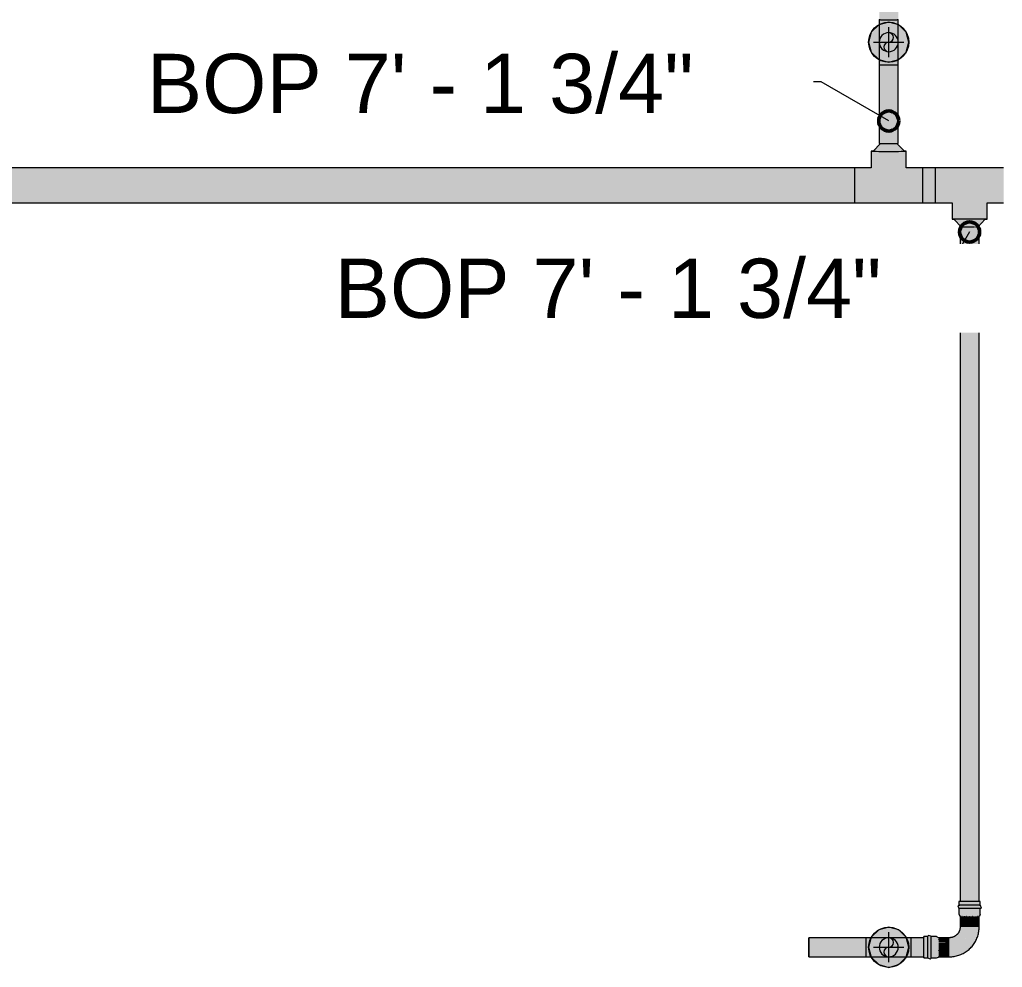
# Model space of a CAD drawing. Header units: inches. Extents: x -3385 to 41, y 7 to 1342.
# Drawn here: x -2606.5 to -2508.7, y 843.6 to 938 of the extents above; entities that cross this region are included whole.
import ezdxf

# ---------------------------------------------------------------- set-up
doc = ezdxf.new("R2010")
doc.units = ezdxf.units.IN
doc.header["$MEASUREMENT"] = 0
for name, color, linetype, lineweight in [('A-ANNO-NOTE', 131, 'Continuous', 9), ('G-ANNO-DIMS', 111, 'Continuous', 9), ('P-PIPE', 3, 'Continuous', 9), ('P-PIPE-CNTR', 3, 'Continuous', 9)]:
    doc.layers.add(name, color=color, linetype=linetype, lineweight=lineweight)
doc.styles.add('Arial', font='arial.ttf', dxfattribs={"height": 5.901198})

# ---------------------------------------------------------------- blocks, each defined once
blk = doc.blocks.new('Victaulic-VicPress316-Elbow 90-45deg Style P568_P571 - Standard-1107606-LOWER PARKING')
at = {"layer": 'P-PIPE'}
for points in [[(-2513.004, 849.448), (-2511.612, 849.453), (-2510.884, 849.45), (-2510.83, 849.486), (-2510.744, 849.59), (-2510.721, 849.613), (-2510.886, 849.777), (-2512.268, 849.782), (-2513.004, 849.777), (-2513.057, 849.742), (-2513.144, 849.638), (-2513.168, 849.613), (-2513.057, 849.501)], [(-2510.804, 849.695), (-2510.833, 849.739), (-2510.886, 849.777), (-2510.813, 849.705)], [(-2510.995, 848.674), (-2510.977, 848.711), (-2510.955, 848.722), (-2510.915, 848.77), (-2510.886, 848.892), (-2512.268, 848.896), (-2513.004, 848.892), (-2512.927, 848.713), (-2512.893, 848.677), (-2512.86, 848.709), (-2512.689, 848.677), (-2512.59, 848.701), (-2512.28, 848.685), (-2512.223, 848.678), (-2512.106, 848.691), (-2511.869, 848.697), (-2511.565, 848.691), (-2511.457, 848.706), (-2511.167, 848.676), (-2511.051, 848.702), (-2510.996, 848.675)], [(-2512.895, 847.618), (-2512.552, 847.621), (-2511.941, 847.622), (-2511.953, 848.701), (-2512.28, 848.685), (-2512.426, 848.707), (-2512.533, 848.7), (-2512.618, 848.699), (-2512.718, 848.676), (-2512.864, 848.708), (-2512.895, 848.674), (-2512.895, 847.619)], [(-2510.995, 847.618), (-2511.003, 848.68), (-2511.056, 848.703), (-2511.219, 848.683), (-2511.275, 848.697), (-2511.565, 848.691), (-2511.663, 848.678), (-2511.792, 848.692), (-2511.941, 848.702), (-2511.941, 847.622), (-2510.996, 847.618)], [(-2513.96, 844.653), (-2513.69, 844.707), (-2513.235, 844.772), (-2512.789, 844.901), (-2512.488, 845.082), (-2511.943, 845.468), (-2511.854, 845.535), (-2511.573, 845.956), (-2511.39, 846.2), (-2511.221, 846.483), (-2511.112, 846.895), (-2511.009, 847.619), (-2511.941, 847.622), (-2512.094, 846.851), (-2512.531, 846.197), (-2513.185, 845.76), (-2513.956, 845.607), (-2513.959, 844.668)], [(-2513.956, 845.607), (-2513.185, 845.76), (-2512.529, 846.201), (-2512.094, 846.851), (-2511.941, 847.622), (-2512.895, 847.618), (-2513.038, 847.086), (-2513.431, 846.695), (-2513.959, 846.539), (-2513.956, 845.757)], [(-2515.955, 844.379), (-2515.79, 844.544), (-2515.786, 845.936), (-2515.79, 846.662), (-2515.825, 846.718), (-2515.932, 846.804), (-2515.955, 846.826), (-2516.119, 846.662), (-2516.115, 845.28), (-2516.117, 844.54), (-2516.081, 844.491), (-2515.979, 844.404)], [(-2515.788, 844.544), (-2515.234, 844.544), (-2515.23, 845.934), (-2515.234, 846.662), (-2515.79, 846.662), (-2515.786, 845.278), (-2515.789, 844.544)], [(-2515.234, 844.544), (-2515.064, 844.613), (-2515.018, 844.654), (-2515.049, 844.688), (-2515.013, 844.857), (-2515.037, 844.958), (-2515.019, 845.268), (-2515.012, 845.325), (-2515.025, 845.442), (-2515.031, 845.679), (-2515.025, 845.982), (-2515.042, 846.091), (-2515.014, 846.38), (-2515.041, 846.497), (-2515.04, 846.565), (-2515.064, 846.593), (-2515.112, 846.633), (-2515.234, 846.662), (-2515.23, 845.28), (-2515.233, 844.569)], [(-2514.955, 844.653), (-2513.959, 844.665), (-2513.957, 844.995), (-2513.956, 845.607), (-2515.035, 845.595), (-2515.019, 845.268), (-2515.042, 845.122), (-2515.035, 845.063), (-2515.035, 844.93), (-2515.013, 844.83), (-2515.048, 844.684), (-2515.015, 844.653)], [(-2515.872, 844.462), (-2515.816, 844.505), (-2515.829, 844.505), (-2515.862, 844.472)], [(-2513.713, 844.702), (-2513.223, 844.774), (-2513.301, 844.762), (-2513.69, 844.707)]]:
    blk.add_hatch(color=256, dxfattribs=at).paths.add_polyline_path(points, flags=0)
h = blk.add_hatch(color=256, dxfattribs=at)
h.paths.add_polyline_path([(-2510.886, 849.777), (-2510.886, 850.153), (-2511.613, 850.157), (-2511.613, 849.782), (-2510.955, 849.778)], flags=0)
h.paths.add_polyline_path([(-2513.004, 849.777), (-2511.941, 849.782), (-2511.941, 850.157), (-2513.004, 850.153), (-2513.004, 849.779)], flags=0)
h.paths.add_polyline_path([(-2511.941, 849.782), (-2511.613, 849.782), (-2511.613, 850.157), (-2511.941, 850.157), (-2511.941, 849.988)], flags=0)
h = blk.add_hatch(color=256, dxfattribs=at)
h.paths.add_polyline_path([(-2511.941, 848.896), (-2510.886, 848.893), (-2510.886, 849.448), (-2511.941, 849.453)], flags=0)
h.paths.add_polyline_path([(-2513.004, 848.892), (-2511.941, 848.896), (-2511.941, 849.453), (-2513.004, 849.448), (-2513.004, 848.893)], flags=0)
h = blk.add_hatch(color=256, dxfattribs=at)
h.paths.add_polyline_path([(-2516.119, 844.544), (-2516.117, 845.28), (-2516.491, 845.28), (-2516.495, 844.544)], flags=0)
h.paths.add_polyline_path([(-2516.115, 845.28), (-2516.119, 846.662), (-2516.495, 846.662), (-2516.491, 845.28)], flags=0)
h = blk.add_hatch(color=256, dxfattribs=at)
h.paths.add_polyline_path([(-2513.957, 846.081), (-2513.96, 846.553), (-2515.022, 846.544), (-2515.042, 846.491), (-2515.02, 846.328), (-2515.034, 846.224), (-2515.042, 846.081), (-2513.957, 846.081)], flags=0)
h.paths.add_polyline_path([(-2515.036, 845.607), (-2513.956, 845.607), (-2513.957, 846.081), (-2515.042, 846.071), (-2515.025, 845.982), (-2515.013, 845.885), (-2515.026, 845.756), (-2515.035, 845.619)], flags=0)
for p, q in [((-2513.004, 850.153), (-2513.004, 849.777)), ((-2513.004, 849.448), (-2513.004, 848.892)), ((-2510.886, 849.777), (-2510.886, 850.153)), ((-2510.886, 848.892), (-2510.886, 849.448)), ((-2513.004, 848.892), (-2512.895, 848.674)), ((-2512.895, 848.74), (-2512.895, 847.618)), ((-2510.995, 847.618), (-2510.995, 848.724)), ((-2510.966, 848.699), (-2510.995, 848.674)), ((-2510.886, 848.892), (-2510.966, 848.699)), ((-2516.119, 846.662), (-2516.495, 846.662)), ((-2515.234, 846.662), (-2515.79, 846.662)), ((-2515.234, 846.662), (-2515.016, 846.553)), ((-2513.96, 846.553), (-2515.063, 846.553)), ((-2516.495, 844.544), (-2516.119, 844.544)), ((-2515.79, 844.544), (-2515.234, 844.544)), ((-2515.234, 844.544), (-2515.041, 844.623)), ((-2515.08, 844.653), (-2513.96, 844.653)), ((-2515.041, 844.623), (-2515.016, 844.653))]:
    blk.add_line(p, q, dxfattribs=at)
at = {"layer": 'P-PIPE', "flags": 128}
for points in [[(-2510.77, 849.496), (-2510.868, 849.776), (-2510.88, 849.777), (-2510.887, 849.778), (-2510.894, 849.778), (-2510.903, 849.778), (-2510.912, 849.778), (-2510.923, 849.779), (-2510.936, 849.779), (-2510.95, 849.779), (-2510.966, 849.779), (-2510.983, 849.779), (-2511.002, 849.779), (-2511.022, 849.78), (-2511.044, 849.78), (-2511.067, 849.78), (-2511.092, 849.78), (-2511.118, 849.78), (-2511.145, 849.78), (-2511.173, 849.78), (-2511.203, 849.781), (-2511.234, 849.781), (-2511.266, 849.781), (-2511.299, 849.781), (-2511.333, 849.781), (-2511.369, 849.781), (-2511.405, 849.781), (-2511.441, 849.781), (-2511.479, 849.781), (-2511.518, 849.781), (-2511.557, 849.781), (-2511.596, 849.782), (-2511.637, 849.782), (-2511.678, 849.782), (-2511.719, 849.782), (-2511.76, 849.782), (-2511.802, 849.782), (-2511.844, 849.782), (-2511.887, 849.782), (-2511.929, 849.782), (-2511.971, 849.782), (-2512.014, 849.782), (-2512.056, 849.782), (-2512.098, 849.782), (-2512.14, 849.782), (-2512.181, 849.782), (-2512.222, 849.782), (-2512.263, 849.782), (-2512.303, 849.782), (-2512.343, 849.781), (-2512.382, 849.781), (-2512.42, 849.781), (-2512.458, 849.781), (-2512.494, 849.781), (-2512.53, 849.781), (-2512.565, 849.781), (-2512.599, 849.781), (-2512.632, 849.781), (-2512.663, 849.781), (-2512.694, 849.78), (-2512.723, 849.78), (-2512.752, 849.78), (-2512.779, 849.78), (-2512.804, 849.78), (-2512.828, 849.78), (-2512.851, 849.78), (-2512.872, 849.779), (-2512.892, 849.779), (-2512.911, 849.779), (-2512.928, 849.779), (-2512.943, 849.779), (-2512.957, 849.779), (-2512.969, 849.778), (-2512.98, 849.778), (-2512.989, 849.778), (-2512.997, 849.778), (-2513.004, 849.778), (-2513.012, 849.777), (-2513.03, 849.775), (-2513.12, 849.729)], [(-2513.12, 849.729), (-2513.022, 849.449), (-2513.01, 849.448), (-2513.003, 849.448), (-2512.995, 849.448), (-2512.987, 849.448), (-2512.977, 849.447), (-2512.966, 849.447)], [(-2510.921, 849.447), (-2510.91, 849.447), (-2510.9, 849.448), (-2510.892, 849.448), (-2510.885, 849.448), (-2510.878, 849.448), (-2510.86, 849.45), (-2510.77, 849.496)], [(-2512.895, 847.618), (-2512.896, 847.576), (-2512.898, 847.533), (-2512.902, 847.491), (-2512.908, 847.448), (-2512.916, 847.406), (-2512.925, 847.365), (-2512.936, 847.324), (-2512.949, 847.283), (-2512.963, 847.243), (-2512.979, 847.203), (-2512.996, 847.164), (-2513.015, 847.126), (-2513.036, 847.089), (-2513.058, 847.052), (-2513.081, 847.017), (-2513.106, 846.982), (-2513.132, 846.948), (-2513.159, 846.916), (-2513.188, 846.884), (-2513.208, 846.864)], [(-2511.866, 845.519), (-2511.784, 845.604), (-2511.705, 845.693), (-2511.63, 845.784), (-2511.558, 845.879), (-2511.491, 845.976), (-2511.427, 846.077), (-2511.367, 846.179), (-2511.312, 846.284), (-2511.261, 846.391), (-2511.214, 846.5), (-2511.171, 846.61), (-2511.133, 846.723), (-2511.1, 846.837), (-2511.071, 846.952), (-2511.046, 847.068), (-2511.027, 847.185), (-2511.012, 847.302), (-2511.001, 847.42), (-2510.996, 847.539), (-2510.995, 847.618)], [(-2516.12, 846.627), (-2516.12, 846.638), (-2516.12, 846.647), (-2516.12, 846.655), (-2516.12, 846.662), (-2516.119, 846.67), (-2516.117, 846.688), (-2516.071, 846.778)], [(-2515.839, 844.427), (-2515.791, 844.529), (-2515.79, 844.54), (-2515.79, 844.547), (-2515.79, 844.554), (-2515.789, 844.563), (-2515.789, 844.573), (-2515.789, 844.584), (-2515.789, 844.597), (-2515.789, 844.612), (-2515.789, 844.628), (-2515.788, 844.645), (-2515.788, 844.664), (-2515.788, 844.685), (-2515.788, 844.707), (-2515.788, 844.73), (-2515.788, 844.755), (-2515.787, 844.781), (-2515.787, 844.809), (-2515.787, 844.838), (-2515.787, 844.868), (-2515.787, 844.899), (-2515.787, 844.931), (-2515.787, 844.964), (-2515.787, 844.999), (-2515.787, 845.034), (-2515.786, 845.07), (-2515.786, 845.107), (-2515.786, 845.145), (-2515.786, 845.184), (-2515.786, 845.223), (-2515.786, 845.263), (-2515.786, 845.303), (-2515.786, 845.344), (-2515.786, 845.385), (-2515.786, 845.427), (-2515.786, 845.469), (-2515.786, 845.511), (-2515.786, 845.554), (-2515.786, 845.596), (-2515.786, 845.638), (-2515.786, 845.681), (-2515.786, 845.723), (-2515.786, 845.765), (-2515.786, 845.807), (-2515.786, 845.848), (-2515.786, 845.889), (-2515.786, 845.93), (-2515.786, 845.97), (-2515.786, 846.009), (-2515.786, 846.048), (-2515.786, 846.086), (-2515.786, 846.123), (-2515.786, 846.16), (-2515.787, 846.196), (-2515.787, 846.23), (-2515.787, 846.264), (-2515.787, 846.296), (-2515.787, 846.328), (-2515.787, 846.358), (-2515.787, 846.388), (-2515.787, 846.415), (-2515.788, 846.442), (-2515.788, 846.467), (-2515.788, 846.491), (-2515.788, 846.514), (-2515.788, 846.535), (-2515.788, 846.554), (-2515.788, 846.573), (-2515.789, 846.589), (-2515.789, 846.604), (-2515.789, 846.618), (-2515.789, 846.63), (-2515.789, 846.64), (-2515.79, 846.649), (-2515.79, 846.657), (-2515.79, 846.664), (-2515.79, 846.672), (-2515.795, 846.7), (-2516.071, 846.778)], [(-2513.208, 846.864), (-2513.239, 846.834), (-2513.27, 846.806), (-2513.304, 846.779), (-2513.338, 846.754), (-2513.373, 846.729), (-2513.409, 846.707), (-2513.446, 846.685), (-2513.483, 846.666), (-2513.522, 846.647), (-2513.561, 846.631), (-2513.601, 846.615), (-2513.641, 846.602), (-2513.682, 846.59), (-2513.723, 846.58), (-2513.765, 846.571), (-2513.807, 846.564), (-2513.849, 846.559), (-2513.892, 846.555), (-2513.934, 846.553), (-2513.96, 846.553)], [(-2513.96, 844.653), (-2513.841, 844.655), (-2513.723, 844.662), (-2513.605, 844.674), (-2513.488, 844.691), (-2513.371, 844.712), (-2513.255, 844.738), (-2513.141, 844.768), (-2513.027, 844.803), (-2512.915, 844.843), (-2512.805, 844.887), (-2512.697, 844.935), (-2512.591, 844.988), (-2512.487, 845.045), (-2512.385, 845.106), (-2512.286, 845.171), (-2512.189, 845.24), (-2512.095, 845.312), (-2512.005, 845.389), (-2511.917, 845.469), (-2511.866, 845.519)], [(-2515.839, 844.427), (-2516.118, 844.526), (-2516.119, 844.538), (-2516.12, 844.545), (-2516.12, 844.552), (-2516.12, 844.561), (-2516.12, 844.57), (-2516.12, 844.582)]]:
    blk.add_lwpolyline(points, dxfattribs=at)
at = {"layer": 'P-PIPE'}
for centre, major_axis, ratio, start_param, end_param in [((-2511.945, 850.153), (1.059, 0), 0.004167, 0, 3.137415), ((-2511.945, 849.777), (1.059, 0), 0.004167, 0, 3.137415), ((-2511.945, 849.448), (1.059, 0), 0.004167, 0, 3.137415), ((-2511.945, 848.674), (0.95, 0), 0.004167, 2.482247, 2.509096), ((-2511.945, 848.674), (0.95, 0), 0.004167, 1.880778, 1.901511), ((-2511.945, 848.674), (0.95, 0), 0.004167, 1.231726, 1.252459), ((-2511.945, 848.674), (0.95, 0), 0.004167, 0.624141, 0.65099), ((-2516.495, 845.603), (0, 1.059), 0.004178, 0.004167, 0.338476), ((-2516.495, 845.603), (0, 1.059), 0.004178, 3.145759, 6.283185), ((-2516.119, 845.603), (0, 1.059), 0.004178, 3.145759, 6.283185), ((-2515.79, 845.603), (0, 1.059), 0.004178, 3.145759, 6.283185), ((-2515.016, 845.603), (0, 0.95), 0.004178, 5.632184, 5.659033), ((-2515.016, 845.603), (0, 0.95), 0.004178, 5.030715, 5.051448), ((-2516.495, 845.603), (0, 1.059), 0.004178, 2.800859, 2.899607), ((-2515.016, 845.603), (0, 0.95), 0.004178, 3.774078, 3.800927), ((-2515.016, 845.603), (0, 0.95), 0.004178, 4.381663, 4.402396)]:
    blk.add_ellipse(centre, major_axis=major_axis, ratio=ratio, start_param=start_param, end_param=end_param, dxfattribs=at)

msp = doc.modelspace()

# ---------------------------------------------------------------- hatches: boundary and pattern name
at = {"layer": 'A-ANNO-NOTE'}
h = msp.add_hatch(color=256, dxfattribs=at)
edge = h.paths.add_edge_path(flags=0)
edge.add_arc((-2520, 935.743), 2, 0, 360)
for points in [[(-2520, 933.743), (-2519, 934.011), (-2518.268, 934.743), (-2518, 935.743), (-2518.268, 936.743), (-2519, 937.475), (-2520, 937.743), (-2521, 937.475), (-2521.732, 936.743), (-2522, 935.743), (-2521.732, 934.743), (-2521, 934.011), (-2520.404, 933.851)], [(-2520, 843.603), (-2519, 843.871), (-2518.268, 844.603), (-2518, 845.603), (-2518.268, 846.603), (-2519, 847.335), (-2520, 847.603), (-2521, 847.335), (-2521.732, 846.603), (-2522, 845.603), (-2521.732, 844.603), (-2521, 843.871)]]:
    msp.add_hatch(color=256, dxfattribs=at).paths.add_polyline_path(points, flags=0)
h = msp.add_hatch(color=256, dxfattribs=at)
edge = h.paths.add_edge_path(flags=0)
edge.add_arc((-2520, 845.603), 2, 0, 360)
at = {"layer": 'P-PIPE'}
h = msp.add_hatch(color=256, dxfattribs=at)
h.paths.add_polyline_path([(-2520.672, 937.984), (-2520.672, 937.985), (-2520.672, 947.597)], flags=0)
h.paths.add_polyline_path([(-2520, 937.983), (-2520, 1069.495), (-2520.95, 1069.498), (-2520.95, 937.987), (-2520.473, 937.983), (-2520.246, 937.983)], flags=0)
for points in [[(-2520, 937.983), (-2519.05, 937.987), (-2519.05, 1069.499), (-2519.525, 1069.495), (-2520, 1069.495), (-2520, 947.597)], [(-2520, 934.793), (-2519.754, 934.825), (-2519.525, 934.92), (-2519.328, 935.071), (-2519.177, 935.268), (-2519.082, 935.497), (-2519.05, 935.743), (-2519.082, 935.989), (-2519.177, 936.218), (-2519.328, 936.415), (-2519.525, 936.566), (-2519.754, 936.66), (-2520, 936.693), (-2520.246, 936.66), (-2520.475, 936.566), (-2520.672, 936.415), (-2520.823, 936.218), (-2520.918, 935.989), (-2520.95, 935.743), (-2520.918, 935.497), (-2520.823, 935.268), (-2520.672, 935.071), (-2520.475, 934.92), (-2520.246, 934.825)], [(-2520, 925.655), (-2520, 933.495), (-2520.95, 933.498), (-2520.95, 925.659), (-2520.475, 925.656), (-2520.246, 925.656)], [(-2519.997, 924.872), (-2518.439, 924.88), (-2519.188, 925.657), (-2520.823, 925.649), (-2521.563, 924.878), (-2520.246, 924.872), (-2519.998, 924.872)], [(-2519.996, 921.485), (-2518.25, 923.242), (-2518.25, 924.878), (-2518.868, 924.873), (-2521.7, 924.877), (-2521.75, 924.878), (-2521.75, 923.242), (-2520.449, 921.938), (-2520.291, 921.779)], [(-2523.386, 919.742), (-2516.614, 919.743), (-2516.611, 920.611), (-2516.614, 923.242), (-2518.25, 923.242), (-2518.76, 922.725), (-2519.996, 921.485), (-2521.751, 923.242), (-2523.386, 923.242), (-2523.382, 922.153), (-2523.385, 919.772)], [(-2516.611, 921.492), (-2515.328, 921.492), (-2515.332, 923.242), (-2516.614, 923.242), (-2516.611, 922.07), (-2516.611, 921.493)], [(-2510.194, 919.742), (-2508.56, 919.742), (-2508.557, 920.832), (-2508.56, 923.242), (-2515.332, 923.242), (-2515.329, 922.374), (-2515.332, 919.742), (-2513.696, 919.742), (-2512.395, 921.046), (-2511.942, 921.5), (-2510.196, 919.742)], [(-2594.122, 919.742), (-2523.386, 919.742), (-2523.383, 920.617), (-2523.382, 921.492), (-2628.611, 921.492), (-2628.613, 919.742), (-2628.297, 919.742)], [(-2515.649, 919.742), (-2515.332, 919.743), (-2515.328, 920.832), (-2515.328, 921.492), (-2516.611, 921.492), (-2516.612, 919.742)], [(-2510.196, 918.107), (-2510.196, 919.742), (-2510.706, 920.26), (-2511.942, 921.5), (-2513.696, 919.742), (-2513.696, 918.107), (-2513.181, 918.112), (-2510.244, 918.108)], [(-2513.506, 918.104), (-2513.509, 918.107), (-2512.232, 918.113), (-2513.509, 918.104)], [(-2512.76, 917.327), (-2511.122, 917.337), (-2510.384, 918.107), (-2511.699, 918.113), (-2513.509, 918.107), (-2512.761, 917.328)], [(-2512.895, 850.154), (-2511.945, 850.157), (-2511.946, 917.329), (-2512.896, 917.325), (-2512.895, 850.155)], [(-2510.995, 850.154), (-2511, 917.326), (-2511.471, 917.329), (-2511.946, 917.329), (-2511.94, 850.157), (-2511.023, 850.155)], [(-2522.24, 845.603), (-2522.244, 846.553), (-2527.946, 846.553), (-2527.943, 846.078), (-2527.942, 845.603), (-2524.223, 845.603)], [(-2520, 844.653), (-2519.754, 844.685), (-2519.525, 844.78), (-2519.328, 844.931), (-2519.177, 845.128), (-2519.082, 845.357), (-2519.05, 845.603), (-2519.082, 845.849), (-2519.177, 846.078), (-2519.328, 846.275), (-2519.525, 846.426), (-2519.754, 846.521), (-2520, 846.553), (-2520.246, 846.521), (-2520.475, 846.426), (-2520.672, 846.275), (-2520.823, 846.078), (-2520.918, 845.849), (-2520.95, 845.603), (-2520.918, 845.357), (-2520.823, 845.128), (-2520.672, 844.931), (-2520.475, 844.78), (-2520.246, 844.685)], [(-2517.752, 845.603), (-2516.491, 845.607), (-2516.493, 846.553), (-2517.756, 846.553), (-2517.752, 846.078), (-2517.752, 845.607)], [(-2524.223, 844.653), (-2522.244, 844.653), (-2522.241, 845.13), (-2522.24, 845.603), (-2527.942, 845.603), (-2527.946, 844.653)], [(-2517.755, 844.653), (-2516.493, 844.653), (-2516.491, 845.603), (-2517.752, 845.603), (-2517.756, 844.653)]]:
    msp.add_hatch(color=256, dxfattribs=at).paths.add_polyline_path(points, flags=0)
h = msp.add_hatch(color=256, dxfattribs=at)
h.paths.add_polyline_path([(-2520.951, 935.743), (-2520.918, 935.991), (-2520.788, 936.275), (-2520.655, 936.432), (-2520.442, 936.58), (-2520.244, 936.661), (-2520, 936.694), (-2520, 937.983), (-2520.951, 937.987), (-2520.951, 935.909)], flags=0)
h.paths.add_polyline_path([(-2520, 933.495), (-2520.006, 934.793), (-2520.253, 934.826), (-2520.477, 934.921), (-2520.674, 935.073), (-2520.841, 935.309), (-2520.879, 935.381), (-2520.933, 935.56), (-2520.951, 935.743), (-2520.951, 933.499), (-2520.475, 933.495), (-2520.246, 933.495)], flags=0)
h = msp.add_hatch(color=256, dxfattribs=at)
h.paths.add_polyline_path([(-2519.049, 935.743), (-2519.049, 937.987), (-2519.525, 937.983), (-2520, 937.983), (-2519.994, 936.693), (-2519.746, 936.659), (-2519.523, 936.565), (-2519.326, 936.414), (-2519.159, 936.176), (-2519.121, 936.104), (-2519.067, 935.925), (-2519.05, 935.751)], flags=0)
h.paths.add_polyline_path([(-2520, 933.495), (-2519.049, 933.499), (-2519.05, 935.735), (-2519.082, 935.495), (-2519.213, 935.21), (-2519.346, 935.053), (-2519.539, 934.913), (-2519.754, 934.824), (-2520, 934.792), (-2520, 933.851)], flags=0)
h = msp.add_hatch(color=256, dxfattribs=at)
h.paths.add_polyline_path([(-2520, 934.792), (-2519.751, 934.826), (-2519.523, 934.921), (-2519.326, 935.073), (-2519.175, 935.27), (-2519.081, 935.499), (-2519.05, 935.749), (-2519.082, 935.991), (-2519.178, 936.221), (-2519.329, 936.416), (-2519.527, 936.567), (-2519.756, 936.661), (-2520.006, 936.693), (-2520.248, 936.66), (-2520.478, 936.564), (-2520.674, 936.414), (-2520.825, 936.215), (-2520.919, 935.986), (-2520.95, 935.737), (-2520.917, 935.494), (-2520.822, 935.265), (-2520.67, 935.069), (-2520.473, 934.918), (-2520.243, 934.824), (-2520.006, 934.793)], flags=0)
h.paths.add_polyline_path([(-2520, 934.793), (-2520.251, 934.827), (-2520.475, 934.92), (-2520.675, 935.076), (-2520.823, 935.268), (-2520.918, 935.503), (-2520.95, 935.743), (-2520.917, 935.991), (-2520.819, 936.222), (-2520.672, 936.415), (-2520.47, 936.568), (-2520.246, 936.66), (-2519.994, 936.692), (-2519.754, 936.66), (-2519.525, 936.566), (-2519.328, 936.415), (-2519.175, 936.212), (-2519.082, 935.989), (-2519.051, 935.737), (-2519.082, 935.497), (-2519.177, 935.268), (-2519.33, 935.069), (-2519.53, 934.918), (-2519.754, 934.825), (-2519.997, 934.793)], flags=0)
h = msp.add_hatch(color=256, dxfattribs=at)
h.paths.add_polyline_path([(-2519.525, 925.656), (-2519.05, 925.659), (-2519.05, 933.499), (-2519.525, 933.495)], flags=0)
h.paths.add_polyline_path([(-2520, 925.655), (-2519.525, 925.656), (-2519.525, 933.495), (-2520, 933.495)], flags=0)
h = msp.add_hatch(color=256, dxfattribs=at)
h.paths.add_polyline_path([(-2628.611, 922.367), (-2628.611, 922.367), (-2611.597, 922.299)], flags=0)
h.paths.add_polyline_path([(-2594.122, 921.492), (-2523.382, 921.492), (-2523.386, 923.242), (-2628.614, 923.242), (-2628.611, 922.367), (-2628.611, 921.492), (-2611.597, 921.492)], flags=0)
h = msp.add_hatch(color=256, dxfattribs=at)
h.paths.add_polyline_path([(-2520, 846.554), (-2522.244, 846.554), (-2522.241, 846.078), (-2522.24, 845.603), (-2520.95, 845.609), (-2520.916, 845.857), (-2520.822, 846.08), (-2520.672, 846.276), (-2520.434, 846.444), (-2520.361, 846.482), (-2520.182, 846.536), (-2520.003, 846.553)], flags=0)
h.paths.add_polyline_path([(-2517.752, 845.603), (-2517.756, 846.554), (-2519.855, 846.54), (-2519.752, 846.521), (-2519.467, 846.39), (-2519.31, 846.257), (-2519.171, 846.064), (-2519.082, 845.849), (-2519.049, 845.603)], flags=0)
h = msp.add_hatch(color=256, dxfattribs=at)
h.paths.add_polyline_path([(-2520, 844.652), (-2519.751, 844.686), (-2519.523, 844.781), (-2519.326, 844.933), (-2519.175, 845.13), (-2519.081, 845.359), (-2519.05, 845.609), (-2519.082, 845.851), (-2519.178, 846.081), (-2519.329, 846.276), (-2519.527, 846.427), (-2519.756, 846.522), (-2520.006, 846.553), (-2520.248, 846.521), (-2520.478, 846.424), (-2520.674, 846.274), (-2520.825, 846.076), (-2520.919, 845.846), (-2520.95, 845.597), (-2520.917, 845.354), (-2520.822, 845.125), (-2520.67, 844.929), (-2520.473, 844.778), (-2520.243, 844.684), (-2520.002, 844.652)], flags=0)
h.paths.add_polyline_path([(-2520, 844.653), (-2520.251, 844.687), (-2520.475, 844.78), (-2520.675, 844.936), (-2520.823, 845.128), (-2520.918, 845.363), (-2520.95, 845.603), (-2520.917, 845.85), (-2520.821, 846.08), (-2520.667, 846.278), (-2520.475, 846.426), (-2520.246, 846.521), (-2519.994, 846.552), (-2519.754, 846.521), (-2519.525, 846.426), (-2519.325, 846.27), (-2519.177, 846.078), (-2519.082, 845.843), (-2519.05, 845.603), (-2519.085, 845.352), (-2519.177, 845.128), (-2519.333, 844.928), (-2519.525, 844.78), (-2519.76, 844.685), (-2519.855, 844.672)], flags=0)
h = msp.add_hatch(color=256, dxfattribs=at)
h.paths.add_polyline_path([(-2522.244, 844.652), (-2520.008, 844.653), (-2520.246, 844.685), (-2520.533, 844.815), (-2520.69, 844.948), (-2520.837, 845.161), (-2520.918, 845.357), (-2520.951, 845.603), (-2522.24, 845.603), (-2522.243, 844.684)], flags=0)
h.paths.add_polyline_path([(-2519.994, 844.652), (-2517.756, 844.652), (-2517.752, 845.128), (-2517.752, 845.603), (-2519.05, 845.597), (-2519.084, 845.349), (-2519.177, 845.127), (-2519.328, 844.93), (-2519.566, 844.762), (-2519.638, 844.724), (-2519.855, 844.666), (-2520, 844.652)], flags=0)

# ---------------------------------------------------------------- linework, layer by layer
at = {"layer": 'A-ANNO-NOTE'}
for p, q in [((-2521, 937.475), (-2521.732, 936.743)), ((-2520, 937.743), (-2521, 937.475)), ((-2519, 937.475), (-2520, 937.743)), ((-2518.268, 936.743), (-2519, 937.475)), ((-2521.732, 936.743), (-2522, 935.743)), ((-2518, 935.743), (-2518.268, 936.743)), ((-2522, 935.743), (-2521.732, 934.743)), ((-2518.268, 934.743), (-2518, 935.743)), ((-2521.732, 934.743), (-2521, 934.011)), ((-2519, 934.011), (-2518.268, 934.743)), ((-2521, 934.011), (-2520.404, 933.851)), ((-2520.404, 933.851), (-2520, 933.743)), ((-2520, 933.743), (-2519, 934.011)), ((-2521, 847.335), (-2521.732, 846.603)), ((-2520, 847.603), (-2521, 847.335)), ((-2519, 847.335), (-2520, 847.603)), ((-2518.268, 846.603), (-2519, 847.335)), ((-2521.732, 846.603), (-2522, 845.603)), ((-2518, 845.603), (-2518.268, 846.603)), ((-2522, 845.603), (-2521.732, 844.603)), ((-2518.268, 844.603), (-2518, 845.603)), ((-2521.732, 844.603), (-2521, 843.871)), ((-2519, 843.871), (-2518.268, 844.603)), ((-2521, 843.871), (-2520, 843.603)), ((-2520, 843.603), (-2519, 843.871))]:
    msp.add_line(p, q, dxfattribs=at)
for centre in [(-2520, 935.743), (-2520, 845.603)]:
    msp.add_circle(centre, 2, dxfattribs=at)
at = {"layer": 'G-ANNO-DIMS'}
for p, q in [((-2526.733, 931.78), (-2538.304, 931.78)), ((-2520, 927.893), (-2526.733, 931.78)), ((-2511.946, 916.84), (-2515.099, 911.379)), ((-2515.099, 911.379), (-2519.602, 911.379))]:
    msp.add_line(p, q, dxfattribs=at)
at = {"layer": 'G-ANNO-DIMS', "lineweight": 50}
for centre in [(-2520, 927.893), (-2511.946, 916.84)]:
    msp.add_circle(centre, 1, dxfattribs=at)
at = {"layer": 'P-PIPE'}
for p, q in [((-2520.951, 937.987), (-2520.951, 933.499)), ((-2519.049, 933.499), (-2519.049, 937.987)), ((-2520.95, 933.499), (-2520.95, 925.659)), ((-2519.05, 925.659), (-2519.05, 933.499)), ((-2520.812, 925.659), (-2521.563, 924.878)), ((-2519.188, 925.659), (-2518.438, 924.878)), ((-2521.75, 924.878), (-2521.75, 923.242)), ((-2518.25, 923.242), (-2518.25, 924.878)), ((-2523.386, 923.242), (-2628.614, 923.242)), ((-2521.75, 923.242), (-2523.386, 923.242)), ((-2516.614, 923.242), (-2518.25, 923.242)), ((-2515.332, 923.242), (-2516.614, 923.242)), ((-2508.56, 923.242), (-2515.332, 923.242)), ((-2628.614, 919.742), (-2523.386, 919.742)), ((-2523.386, 919.742), (-2516.614, 919.742)), ((-2516.614, 919.742), (-2515.332, 919.742)), ((-2515.332, 919.742), (-2513.696, 919.742)), ((-2513.696, 919.742), (-2513.696, 918.107)), ((-2510.196, 919.742), (-2508.56, 919.742)), ((-2510.196, 918.107), (-2510.196, 919.742)), ((-2512.759, 917.325), (-2513.509, 918.107)), ((-2510.384, 918.107), (-2511.134, 917.325)), ((-2512.896, 917.325), (-2512.895, 850.154)), ((-2510.995, 850.154), (-2510.996, 917.325)), ((-2522.244, 846.553), (-2527.946, 846.553)), ((-2517.756, 846.554), (-2522.244, 846.554)), ((-2516.493, 846.553), (-2517.756, 846.553)), ((-2527.946, 844.653), (-2522.244, 844.653)), ((-2522.244, 844.652), (-2517.756, 844.652)), ((-2517.756, 844.653), (-2516.493, 844.653))]:
    msp.add_line(p, q, dxfattribs=at)
for centre, radius, start, end in [((-2520, 935.743), 0.95, 0, 180), ((-2520, 936.218), 0.475, 270, 90), ((-2520, 935.743), 0.95, 180, 0), ((-2520, 935.268), 0.475, 90, 270), ((-2520, 845.603), 0.95, 0, 180), ((-2520, 846.078), 0.475, 270, 90), ((-2520, 845.603), 0.95, 180, 0), ((-2520, 845.128), 0.475, 90, 270)]:
    msp.add_arc(centre, radius, start, end, dxfattribs=at)
for centre, major_axis, ratio, start_param, end_param in [((-2520, 937.987), (0.951, 0), 0.004156, 3.141593, 3.403392), ((-2520, 937.987), (0.951, 0), 0.004156, 3.405488, 3.665191), ((-2520, 937.987), (0.951, 0), 0.004156, 3.666373, 3.926991), ((-2520, 937.987), (0.95, 0), 0.004156, 3.665191, 3.926025), ((-2520, 937.987), (0.951, 0), 0.004156, 3.927731, 4.18879), ((-2520, 937.987), (0.95, 0), 0.004156, 3.926991, 4.188266), ((-2520, 937.987), (0.951, 0), 0.004156, 4.18924, 4.45059), ((-2520, 937.987), (0.95, 0), 0.004156, 4.18879, 4.450357), ((-2520, 937.987), (0.951, 0), 0.004156, 4.450806, 4.712389), ((-2520, 937.987), (0.95, 0), 0.004156, 4.45059, 4.712389), ((-2520, 937.987), (0.951, 0), 0.004156, 4.712389, 4.973972), ((-2520, 937.987), (0.95, 0), 0.004156, 4.712389, 4.974188), ((-2520, 937.987), (0.951, 0), 0.004156, 4.974188, 5.235538), ((-2520, 937.987), (0.95, 0), 0.004156, 4.974421, 5.235988), ((-2520, 937.987), (0.951, 0), 0.004156, 5.235988, 5.497047), ((-2520, 937.987), (0.95, 0), 0.004156, 5.236512, 5.497787), ((-2520, 937.987), (0.951, 0), 0.004156, 5.497787, 5.758405), ((-2520, 937.987), (0.95, 0), 0.004156, 5.498753, 5.759587), ((-2520, 937.987), (0.951, 0), 0.004156, 5.759587, 6.01929), ((-2520, 937.987), (0.951, 0), 0.004156, 6.021386, 6.283185), ((-2520, 933.499), (0.951, 0), 0.004156, 3.141593, 4.712389), ((-2520, 933.499), (0.95, 0), 0.004156, 3.665191, 3.926025), ((-2520, 933.499), (0.95, 0), 0.004156, 3.926991, 4.188266), ((-2520, 933.499), (0.95, 0), 0.004156, 4.18879, 4.450357), ((-2520, 933.499), (0.95, 0), 0.004156, 4.45059, 4.712389), ((-2520, 933.499), (0.951, 0), 0.004156, 4.712389, 6.283185), ((-2520, 933.499), (0.95, 0), 0.004156, 4.712389, 4.974188), ((-2520, 933.499), (0.95, 0), 0.004156, 4.974421, 5.235988), ((-2520, 933.499), (0.95, 0), 0.004156, 5.236512, 5.497787), ((-2520, 933.499), (0.95, 0), 0.004156, 5.498753, 5.759587), ((-2520, 925.659), (0.95, 0), 0.004156, 3.141593, 4.712389), ((-2520, 925.659), (0.95, 0), 0.004156, 4.712389, 6.283185), ((-2520, 924.878), (1.75, 0), 0.004156, 2.683362, 3.141593), ((-2520, 924.878), (1.75, 0), 0.004156, 3.143676, 6.283185), ((-2520, 924.878), (1.75, 0), 0.004156, 0.002083, 0.457552), ((-2523.386, 921.492), (0, 1.75), 0.002083, 6.150195, 6.279029), ((-2523.386, 921.492), (0, 1.75), 0.002083, 6.021386, 6.150219), ((-2523.386, 921.492), (0, 1.75), 0.002083, 5.888396, 6.017229), ((-2523.386, 921.492), (0, 1.75), 0.002083, 5.759587, 5.88842), ((-2523.386, 921.492), (0, 1.75), 0.002083, 5.497787, 5.756151), ((-2523.386, 921.492), (0, 1.75), 0.002083, 5.498456, 5.75543), ((-2523.386, 921.492), (0, 1.75), 0.002083, 5.236372, 5.493631), ((-2523.386, 921.492), (0, 1.75), 0.002083, 5.235988, 5.494064), ((-2516.614, 921.492), (0, 1.75), 0.002083, 6.150195, 6.279029), ((-2516.614, 921.492), (0, 1.75), 0.002083, 6.021386, 6.150219), ((-2516.614, 921.492), (0, 1.75), 0.002083, 5.888396, 6.017229), ((-2516.614, 921.492), (0, 1.75), 0.002083, 5.759587, 5.88842), ((-2516.614, 921.492), (0, 1.75), 0.002083, 5.497787, 5.756151), ((-2516.614, 921.492), (0, 1.75), 0.002083, 5.498456, 5.75543), ((-2516.614, 921.492), (0, 1.75), 0.002083, 5.236372, 5.493631), ((-2516.614, 921.492), (0, 1.75), 0.002083, 5.235988, 5.494064), ((-2515.332, 921.492), (0, 1.75), 0.002083, 6.154357, 6.283185), ((-2515.332, 921.492), (0, 1.75), 0.002083, 6.025553, 6.283185), ((-2515.332, 921.492), (0, 1.75), 0.002083, 5.892558, 6.021386), ((-2515.332, 921.492), (0, 1.75), 0.002083, 5.763753, 5.892581), ((-2515.332, 921.492), (0, 1.75), 0.002083, 5.501954, 5.760315), ((-2515.332, 921.492), (0, 1.75), 0.002083, 5.502631, 5.759587), ((-2515.332, 921.492), (0, 1.75), 0.002083, 5.240544, 5.497787), ((-2515.332, 921.492), (0, 1.75), 0.002083, 5.240154, 5.498225), ((-2523.386, 921.492), (0, 1.75), 0.002083, 4.974385, 5.231831), ((-2523.386, 921.492), (0, 1.75), 0.002083, 4.974188, 5.232076), ((-2523.386, 921.492), (0, 1.75), 0.002083, 4.712435, 4.970032), ((-2523.386, 921.492), (0, 1.75), 0.002083, 4.712389, 4.970125), ((-2516.614, 921.492), (0, 1.75), 0.002083, 4.974385, 5.231831), ((-2516.614, 921.492), (0, 1.75), 0.002083, 4.974188, 5.232076), ((-2516.614, 921.492), (0, 1.75), 0.002083, 4.712435, 4.970032), ((-2516.614, 921.492), (0, 1.75), 0.002083, 4.712389, 4.970125), ((-2515.332, 921.492), (0, 1.75), 0.002083, 4.978355, 5.236235), ((-2515.332, 921.492), (0, 1.75), 0.002083, 4.978555, 5.235988), ((-2515.332, 921.492), (0, 1.75), 0.002083, 4.716604, 4.974188), ((-2515.332, 921.492), (0, 1.75), 0.002083, 4.716556, 4.974284), ((-2523.386, 921.492), (0, 1.75), 0.002083, 4.188543, 4.446433), ((-2523.386, 921.492), (0, 1.75), 0.002083, 4.18879, 4.446234), ((-2523.386, 921.492), (0, 1.75), 0.002083, 4.450494, 4.708232), ((-2523.386, 921.492), (0, 1.75), 0.002083, 4.45059, 4.708185), ((-2516.614, 921.492), (0, 1.75), 0.002083, 4.450494, 4.708232), ((-2516.614, 921.492), (0, 1.75), 0.002083, 4.45059, 4.708185), ((-2516.614, 921.492), (0, 1.75), 0.002083, 4.188543, 4.446433), ((-2516.614, 921.492), (0, 1.75), 0.002083, 4.18879, 4.446234), ((-2515.332, 921.492), (0, 1.75), 0.002083, 4.192712, 4.45059), ((-2515.332, 921.492), (0, 1.75), 0.002083, 4.192957, 4.450393), ((-2515.332, 921.492), (0, 1.75), 0.002083, 4.454663, 4.712389), ((-2515.332, 921.492), (0, 1.75), 0.002083, 4.454756, 4.712343), ((-2523.386, 921.492), (0, 1.75), 0.002083, 3.141593, 3.399236), ((-2523.386, 921.492), (0, 1.75), 0.002083, 3.141593, 3.270426), ((-2523.386, 921.492), (0, 1.75), 0.002083, 3.403392, 3.532225), ((-2523.386, 921.492), (0, 1.75), 0.002083, 3.664465, 3.922834), ((-2523.386, 921.492), (0, 1.75), 0.002083, 3.665191, 3.922159), ((-2523.386, 921.492), (0, 1.75), 0.002083, 3.532202, 3.661035), ((-2523.386, 921.492), (0, 1.75), 0.002083, 3.926554, 4.184634), ((-2523.386, 921.492), (0, 1.75), 0.002083, 3.926991, 4.184245), ((-2516.614, 921.492), (0, 1.75), 0.002083, 3.141593, 3.399236), ((-2516.614, 921.492), (0, 1.75), 0.002083, 3.141593, 3.270426), ((-2516.614, 921.492), (0, 1.75), 0.002083, 3.532202, 3.661035), ((-2516.614, 921.492), (0, 1.75), 0.002083, 3.403392, 3.532225), ((-2516.614, 921.492), (0, 1.75), 0.002083, 3.926554, 4.184634), ((-2516.614, 921.492), (0, 1.75), 0.002083, 3.926991, 4.184245), ((-2516.614, 921.492), (0, 1.75), 0.002083, 3.664465, 3.922834), ((-2516.614, 921.492), (0, 1.75), 0.002083, 3.665191, 3.922159), ((-2515.332, 921.492), (0, 1.75), 0.002083, 3.145759, 3.274588), ((-2515.332, 921.492), (0, 1.75), 0.002083, 3.407559, 3.536387), ((-2515.332, 921.492), (0, 1.75), 0.002083, 3.274564, 3.403392), ((-2515.332, 921.492), (0, 1.75), 0.002083, 3.668636, 3.926991), ((-2515.332, 921.492), (0, 1.75), 0.002083, 3.669358, 3.92632), ((-2515.332, 921.492), (0, 1.75), 0.002083, 3.536363, 3.665191), ((-2515.332, 921.492), (0, 1.75), 0.002083, 3.930723, 4.18879), ((-2515.332, 921.492), (0, 1.75), 0.002083, 3.931157, 4.188405), ((-2511.946, 918.107), (-1.75, 0), 0.004167, 3.141593, 6.281102), ((-2511.946, 918.107), (-1.75, 0), 0.004167, 0, 0.458242), ((-2511.946, 918.107), (-1.75, 0), 0.004167, 2.68403, 3.139509), ((-2511.946, 917.325), (0.95, 0), 0.004167, 1.570796, 3.141593), ((-2511.946, 917.325), (0.95, 0), 0.004167, 1.047198, 1.570796), ((-2511.946, 917.325), (0.95, 0), 0.004167, 0, 0.913179), ((-2527.946, 845.603), (0, 0.95), 0.004178, 0, 1.570796), ((-2527.946, 845.603), (0, 0.95), 0.004178, 4.712389, 6.283185), ((-2522.244, 845.603), (0, 0.951), 0.004178, 4.712389, 6.283185), ((-2522.244, 845.603), (0, 0.95), 0.004178, 5.498753, 5.759587), ((-2517.756, 845.603), (0, 0.951), 0.004178, 4.712389, 6.283185), ((-2517.756, 845.603), (0, 0.95), 0.004178, 5.498753, 5.759587), ((-2527.946, 845.603), (0, 0.95), 0.004178, 1.570796, 3.141593), ((-2527.946, 845.603), (0, 0.95), 0.004178, 3.141593, 4.712389), ((-2522.244, 845.603), (0, 0.95), 0.004178, 5.236512, 5.497787), ((-2522.244, 845.603), (0, 0.95), 0.004178, 4.974421, 5.235988), ((-2522.244, 845.603), (0, 0.95), 0.004178, 4.18879, 4.450357), ((-2522.244, 845.603), (0, 0.951), 0.004178, 4.18924, 4.45059), ((-2522.244, 845.603), (0, 0.95), 0.004178, 4.712389, 4.974188), ((-2522.244, 845.603), (0, 0.95), 0.004178, 4.45059, 4.712389), ((-2522.244, 845.603), (0, 0.951), 0.004178, 4.450806, 4.712389), ((-2517.756, 845.603), (0, 0.951), 0.004178, 3.141593, 4.712389), ((-2517.756, 845.603), (0, 0.95), 0.004178, 5.236512, 5.497787), ((-2517.756, 845.603), (0, 0.95), 0.004178, 4.974421, 5.235988), ((-2517.756, 845.603), (0, 0.95), 0.004178, 4.712389, 4.974188), ((-2517.756, 845.603), (0, 0.95), 0.004178, 4.45059, 4.712389), ((-2517.756, 845.603), (0, 0.95), 0.004178, 4.18879, 4.450357), ((-2522.244, 845.603), (0, 0.951), 0.004178, 3.141593, 3.403392), ((-2522.244, 845.603), (0, 0.951), 0.004178, 3.405488, 3.665191), ((-2522.244, 845.603), (0, 0.95), 0.004178, 3.665191, 3.926025), ((-2522.244, 845.603), (0, 0.951), 0.004178, 3.666373, 3.926991), ((-2522.244, 845.603), (0, 0.951), 0.004178, 3.927731, 4.18879), ((-2522.244, 845.603), (0, 0.95), 0.004178, 3.926991, 4.188266), ((-2517.756, 845.603), (0, 0.95), 0.004178, 3.665191, 3.926025), ((-2517.756, 845.603), (0, 0.95), 0.004178, 3.926991, 4.188266)]:
    msp.add_ellipse(centre, major_axis=major_axis, ratio=ratio, start_param=start_param, end_param=end_param, dxfattribs=at)
at = {"layer": 'P-PIPE-CNTR'}
for p, q in [((-2520, 934.243), (-2520, 937.243)), ((-2521.5, 935.743), (-2518.5, 935.743)), ((-2520, 844.103), (-2520, 847.103)), ((-2521.5, 845.603), (-2518.5, 845.603))]:
    msp.add_line(p, q, dxfattribs=at)

# ---------------------------------------------------------------- block references
at = {"layer": 'P-PIPE'}
msp.add_blockref('Victaulic-VicPress316-Elbow 90-45deg Style P568_P571 - Standard-1107606-LOWER PARKING', (0, 0), dxfattribs=at)

# ---------------------------------------------------------------- next in the draw order: texts
at = {"layer": 'G-ANNO-DIMS', "char_height": 5.9012, "width": 64.872, "attachment_point": 1, "line_spacing_factor": 0.938532, "style": 'Arial', "bg_fill": 3, "box_fill_scale": 1.25, "bg_fill_color": 0, "bg_fill_transparency": 0}
for insert in [(-2593.864, 934.584), (-2575.162, 914.183)]:
    msp.add_mtext('BOP 7\' - 1 3/4"', dxfattribs=dict(at, insert=insert))

doc.saveas('drawing.dxf')
